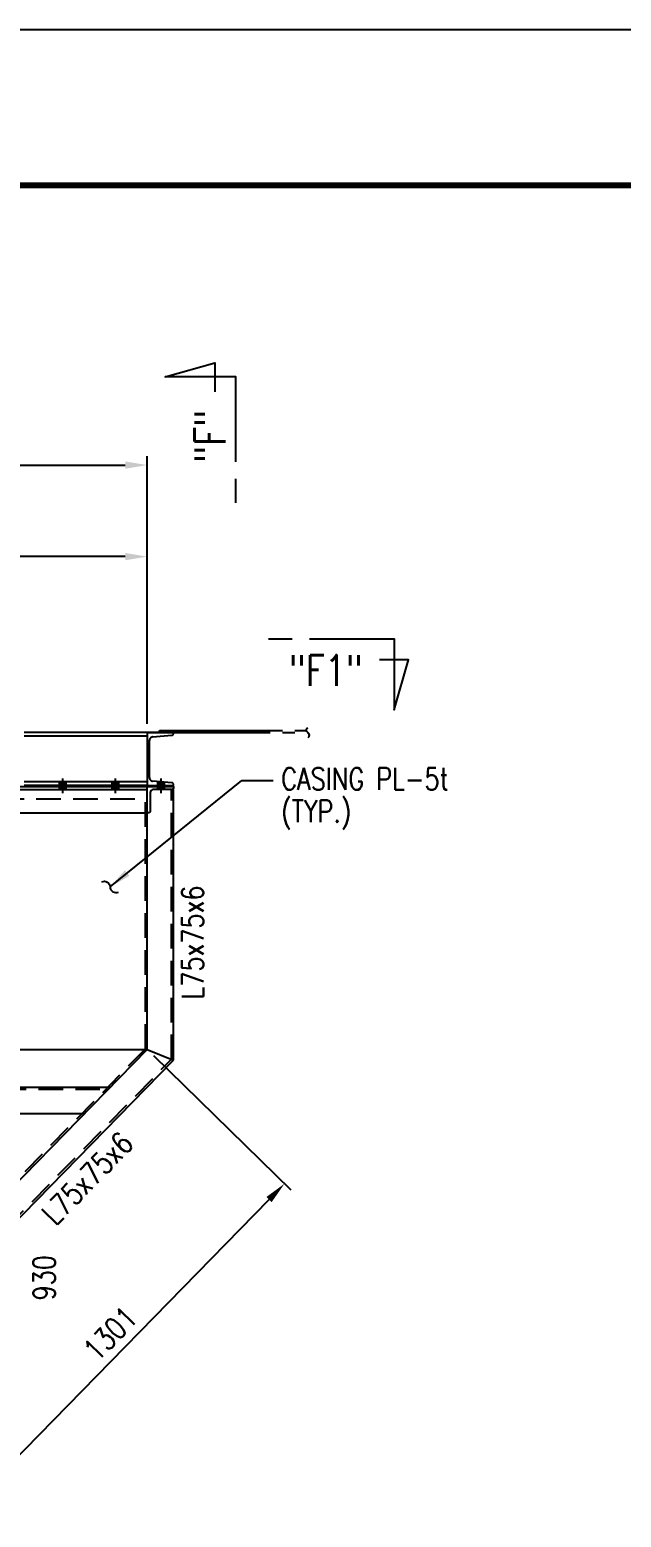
# Model space of a CAD drawing. Header units: millimetres. Extents: x 0 to 134087, y -49114 to 20834.
# Drawn here: x 118653 to 120334, y -38235 to -34008 of the extents above; entities that cross this region are included whole.
import ezdxf
from ezdxf.enums import TextEntityAlignment as Align

# ---------------------------------------------------------------- set-up
doc = ezdxf.new("R2010")
doc.units = ezdxf.units.MM
doc.header["$LTSCALE"] = 35
for name, pattern in [('JNK-CENTER', [34, 30, -1.5, 1, -1.5]), ('JNK-HIDDEN', [3, 2, -1]), ('JNK-PHANTOM', [15, 10, -1, 1, -1, 1, -1])]:
    doc.linetypes.add(name, pattern=pattern)
for name, color, linetype in [('CEN-R', 1, 'JNK-CENTER'), ('CON-C', 4, 'Continuous'), ('CON-G', 3, 'Continuous'), ('CON-W', 7, 'Continuous'), ('CON-Y', 2, 'Continuous'), ('Dim-W', 7, 'Continuous'), ('HID-Y', 2, 'JNK-HIDDEN'), ('PHA-M', 6, 'JNK-PHANTOM'), ('STL-OBJT', 7, 'Continuous'), ('TXTT-C', 4, 'Continuous')]:
    doc.layers.add(name, color=color, linetype=linetype)
doc.styles.add('SIMPLEX', font='simplex.shx', dxfattribs={"width": 0.8})
doc.dimstyles.new('DIM25', dxfattribs={"dimscale": 25, "dimtxt": 2.5, "dimasz": 2.5, "dimexe": 1, "dimexo": 1, "dimgap": 1, "dimtad": 1, "dimdec": 1, "dimdsep": 46, "dimtxsty": 'SIMPLEX', "dimcen": 0, "dimclrt": 2, "dimazin": 2, "dimtfac": 1, "dimtdec": 1, "dimtix": 1, "dimtmove": 2, "dimatfit": 0, "dimfxl": 0.18, "dimtolj": 1, "dimtzin": 0, "dimarcsym": 0})

# ---------------------------------------------------------------- blocks, each defined once
blk = doc.blocks.new('TITLE')
at = {"color": 7}
blk.add_line((841, 594.85), (0, 594.85), dxfattribs=at)
at = {"color": 7, "const_width": 0.707}
blk.add_lwpolyline([(823.32, 577.17), (27.94, 577.17)], dxfattribs=at)
blk = doc.blocks.new('SECMARK2')
at = {"layer": 'TXTT-C'}
blk.add_line((0, 0), (-2.72, 0), dxfattribs=at)
blk.add_lwpolyline([(-4.67, 0), (-14.32, 0), (-14.32, 8.05), (-15.93, 2.38), (-12.63, 2.38)], dxfattribs=at)
at = {"layer": 'TXTT-C', "style": 'SIMPLEX', "width": 1.17}
blk.add_attdef('TAG', text='', height=3.5, dxfattribs=at).set_placement((-7.82, 1.36), align=Align.CENTER)
blk = doc.blocks.new('*D3130')
at = {"layer": 'DEFPOINTS', "color": 0, "transparency": 16777216}
for p in [(118986.7, -35245), (116256.7, -36005.2), (118986.7, -36005.2)]:
    blk.add_point(p, dxfattribs=at)
at = {"layer": 'Dim-W', "color": 0, "lineweight": -2, "transparency": 16777216}
for p, q in [((116256.7, -35980.2), (116256.7, -35220)), ((116319.2, -35245), (118924.2, -35245)), ((118986.7, -35980.2), (118986.7, -35220))]:
    blk.add_line(p, q, dxfattribs=at)
at = {"layer": 'Dim-W', "color": 0, "transparency": 16777216}
for points in [[(116319.2, -35234.6), (116319.2, -35255.4), (116256.7, -35245)], [(118924.2, -35234.6), (118924.2, -35255.4), (118986.7, -35245)]]:
    blk.add_solid(points, dxfattribs=at)
at = {"layer": 'Dim-W', "color": 2, "transparency": 16777216, "insert": (117621.7, -35188.7), "char_height": 62.5, "attachment_point": 5, "style": 'SIMPLEX', "bg_fill": 3, "box_fill_scale": 1.1, "bg_fill_color": 256, "bg_fill_true_color": 13158600, "bg_fill_transparency": 0}
blk.add_mtext('\\A1;2730', dxfattribs=at)
blk = doc.blocks.new('*D3131')
at = {"layer": 'DEFPOINTS', "color": 0, "transparency": 16777216}
for p in [(118986.7, -36905.2), (119376.9, -37287.1), (118076.7, -37835.2)]:
    blk.add_point(p, dxfattribs=at)
at = {"layer": 'Dim-W', "color": 0, "lineweight": -2, "transparency": 16777216}
for p, q in [((119004.5, -36922.7), (119394.8, -37304.6)), ((118510.6, -38172.4), (119333.2, -37331.8)), ((118094.5, -37852.7), (118484.8, -38234.6))]:
    blk.add_line(p, q, dxfattribs=at)
at = {"layer": 'Dim-W', "color": 0, "transparency": 16777216}
for points in [[(119325.7, -37324.5), (119340.6, -37339.1), (119376.9, -37287.1)], [(118503.2, -38165.1), (118518.1, -38179.7), (118466.9, -38217.1)]]:
    blk.add_solid(points, dxfattribs=at)
at = {"layer": 'Dim-W', "color": 2, "transparency": 16777216, "insert": (118881.7, -37712.8), "char_height": 62.5, "attachment_point": 5, "rotation": 45.6228, "style": 'SIMPLEX', "bg_fill": 3, "box_fill_scale": 1.1, "bg_fill_color": 256, "bg_fill_true_color": 13158600, "bg_fill_transparency": 0}
blk.add_mtext('\\A1;1301', dxfattribs=at)
blk = doc.blocks.new('*D3138')
at = {"layer": 'DEFPOINTS', "color": 0, "transparency": 16777216}
for p in [(118086.7, -35505.1), (118986.7, -36005.2), (118086.7, -36167.2)]:
    blk.add_point(p, dxfattribs=at)
at = {"layer": 'Dim-W', "color": 0, "lineweight": -2, "transparency": 16777216}
for p, q in [((118086.7, -36142.2), (118086.7, -35480.1)), ((118986.7, -35980.2), (118986.7, -35480.1)), ((118924.2, -35505.1), (118149.2, -35505.1))]:
    blk.add_line(p, q, dxfattribs=at)
at = {"layer": 'Dim-W', "color": 0, "transparency": 16777216}
for points in [[(118149.2, -35494.7), (118149.2, -35515.5), (118086.7, -35505.1)], [(118924.2, -35494.7), (118924.2, -35515.5), (118986.7, -35505.1)]]:
    blk.add_solid(points, dxfattribs=at)
at = {"layer": 'Dim-W', "color": 2, "transparency": 16777216, "insert": (118536.7, -35448.8), "char_height": 62.5, "attachment_point": 5, "style": 'SIMPLEX', "bg_fill": 3, "box_fill_scale": 1.1, "bg_fill_color": 256, "bg_fill_true_color": 13158600, "bg_fill_transparency": 0}
blk.add_mtext('\\A1;900', dxfattribs=at)

msp = doc.modelspace()

# ---------------------------------------------------------------- hatches: boundary and pattern name
at = {"layer": 'Dim-W'}
h = msp.add_hatch(color=256, dxfattribs=at)
h.paths.add_polyline_path([(118746.6578, -36155.2481), (118746.6578, -36145.2481), (118756.1578, -36145.2481), (118756.1578, -36155.2481)])
h.paths.add_polyline_path([(118746.6578, -36155.2481), (118737.1578, -36155.2481), (118737.1578, -36145.2481), (118746.6578, -36145.2481)])
h.paths.add_polyline_path([(118746.6578, -36158.2481), (118756.1578, -36158.2481), (118756.1578, -36167.2481), (118746.6578, -36167.2481)])
h.paths.add_polyline_path([(118737.1578, -36167.2481), (118737.1578, -36158.2481), (118746.6578, -36158.2481), (118746.6578, -36167.2481)])
h = msp.add_hatch(color=256, dxfattribs=at)
h.paths.add_polyline_path([(118896.6578, -36155.2481), (118896.6578, -36145.2481), (118906.1578, -36145.2481), (118906.1578, -36155.2481)])
h.paths.add_polyline_path([(118896.6578, -36155.2481), (118887.1578, -36155.2481), (118887.1578, -36145.2481), (118896.6578, -36145.2481)])
h.paths.add_polyline_path([(118896.6578, -36158.2481), (118906.1578, -36158.2481), (118906.1578, -36167.2481), (118896.6578, -36167.2481)])
h.paths.add_polyline_path([(118887.1578, -36167.2481), (118887.1578, -36158.2481), (118896.6578, -36158.2481), (118896.6578, -36167.2481)])
h = msp.add_hatch(color=256, dxfattribs=at)
h.paths.add_polyline_path([(119026.6578, -36155.2481), (119036.1578, -36155.2481), (119036.1578, -36146.0137), (119026.6578, -36145.1825)])
h.paths.add_polyline_path([(119017.1578, -36155.2481), (119026.6578, -36155.2481), (119026.6578, -36145.1825), (119017.1578, -36144.3514)])
h.paths.add_polyline_path([(119026.6578, -36167.2481), (119036.1578, -36167.2481), (119036.1578, -36158.2481), (119026.6578, -36158.2481)])
h.paths.add_polyline_path([(119026.6578, -36158.2481), (119017.1578, -36158.2481), (119017.1578, -36167.2481), (119026.6578, -36167.2481)])

# ---------------------------------------------------------------- linework, layer by layer
at = {"layer": 'CEN-R'}
for p, q in [((118746.6578, -36177.2481), (118746.6578, -36135.2481)), ((118896.6578, -36177.2481), (118896.6578, -36135.2481)), ((119026.6578, -36177.2481), (119026.6578, -36135.1825))]:
    msp.add_line(p, q, dxfattribs=at)
at = {"layer": 'CON-G'}
for p, q in [((116256.6578, -36158.2481), (118986.6578, -36158.2481)), ((116256.6578, -36167.2481), (118986.6578, -36167.2481)), ((118986.6578, -36905.2481), (118986.6578, -36158.2481)), ((119055.6578, -36167.2481), (119061.6578, -36167.2481)), ((119061.6578, -36935.8377), (119061.6578, -36167.2481)), ((118086.6578, -36233.2481), (118986.6578, -36233.2481)), ((118076.6578, -37835.2481), (118986.6578, -36905.2481)), ((118086.6578, -36905.2481), (118986.6578, -36905.2481)), ((118151.6578, -37865.8377), (119061.6578, -36935.8377)), ((118986.6578, -36905.2481), (119061.6578, -36935.8377))]:
    msp.add_line(p, q, dxfattribs=at)
msp.add_lwpolyline([(118986.6578, -36158.2481), (119061.6578, -36158.2481), (119061.6578, -36161.2481, -0.414213562), (119055.6578, -36167.2481), (119004.1578, -36167.2481, 0.414213562), (118995.6578, -36175.7481), (118995.6578, -36227.2481, -0.414213562), (118989.6578, -36233.2481), (118986.6578, -36233.2481)], format="xyb", close=True, dxfattribs=at)
at = {"layer": 'CON-W'}
msp.add_lwpolyline([(119443.8844, -36018.973, 0.583454175), (119443.643, -36005.2481, -0.583454175), (119443.4016, -35991.5233)], format="xyb", dxfattribs=at)
at = {"layer": 'HID-Y'}
for p, q in [((118737.1578, -36155.2481), (118737.1578, -36145.2481)), ((118737.1578, -36167.2481), (118737.1578, -36158.2481)), ((118756.1578, -36155.2481), (118756.1578, -36145.2481)), ((118756.1578, -36167.2481), (118756.1578, -36158.2481)), ((118887.1578, -36155.2481), (118887.1578, -36145.2481)), ((118887.1578, -36167.2481), (118887.1578, -36158.2481)), ((118906.1578, -36155.2481), (118906.1578, -36145.2481)), ((118906.1578, -36167.2481), (118906.1578, -36158.2481)), ((119017.1578, -36155.2481), (119017.1578, -36144.3514)), ((119017.1578, -36167.2481), (119017.1578, -36158.2481)), ((119036.1578, -36155.2481), (119036.1578, -36146.0137)), ((119036.1578, -36167.2481), (119036.1578, -36158.2481)), ((119055.6578, -36933.3905), (119055.6578, -36167.2481)), ((116256.6578, -36193.2481), (118986.6578, -36193.2481)), ((118981.6578, -36903.2088), (118981.6578, -36193.2481)), ((118145.6578, -37863.3905), (119055.6578, -36933.3905))]:
    msp.add_line(p, q, dxfattribs=at)
msp.add_lwpolyline([(118981.6578, -36903.2088), (118071.6578, -37833.2088), (118071.6578, -37834.928), (118071.6578, -37950.2481)], dxfattribs=at)
at = {"layer": 'PHA-M'}
for p, q in [((118986.6578, -36005.2481), (116256.6578, -36005.2481)), ((118986.6578, -36005.2481), (119443.5609, -36005.2481)), ((119021.6578, -35999.2481), (119439.5723, -35999.2481)), ((119021.6578, -36005.2481), (119021.6578, -35999.2481)), ((118986.6578, -36015.2481), (116256.6578, -36015.2481)), ((118986.6578, -36145.2481), (116256.6578, -36145.2481)), ((118986.6578, -36155.2481), (116256.6578, -36155.2481))]:
    msp.add_line(p, q, dxfattribs=at)
msp.add_lwpolyline([(118986.6578, -36005.2481), (118986.6578, -36155.2481), (119061.6578, -36155.2481), (119061.6578, -36152.8263, 0.388878732), (119057.0935, -36147.8453), (119002.2862, -36143.0503, -0.388878732), (118993.1578, -36133.0883), (118993.1578, -36027.4079, -0.388878732), (119002.2862, -36017.446), (119057.0935, -36012.651, 0.388878732), (119061.6578, -36007.67), (119061.6578, -36005.2481)], format="xyb", close=True, dxfattribs=at)
at = {"layer": 'STL-OBJT'}
msp.add_lwpolyline([(118857.5348, -36429.2309, -0.535183758), (118881.2192, -36443.6477, 0.535183758), (118904.9037, -36458.0645)], format="xyb", dxfattribs=at)

# ---------------------------------------------------------------- block references
at = {"linetype": 'ByBlock', "xscale": 24.99999999749996, "yscale": 24.99999999749996, "zscale": 24.99999999749996}
msp.add_blockref('TITLE', (113062.4846, -48879.4503), dxfattribs=at)
at = {"layer": 'CON-W'}
ref = msp.add_blockref('SECMARK2', (119331.1554, -35738.8786), dxfattribs=dict(at, xscale=25, yscale=25, zscale=25, rotation=180))
ref.add_attrib('TAG', '"F1"', (119389.7571, -35872.5453), dxfattribs={"layer": 'CON-C', "height": 87.5, "style": 'SIMPLEX', "width": 0.8})
at = {"layer": 'Dim-W'}
ref = msp.add_blockref('SECMARK2', (119238.6544, -35352.3687), dxfattribs=dict(at, xscale=-25, yscale=25, zscale=25, rotation=90))
ref.add_attrib('TAG', '"F"', (119209.1544, -35238.3501), dxfattribs={"layer": 'CON-C', "height": 87.5, "rotation": 90, "style": 'SIMPLEX', "width": 0.8})

# ---------------------------------------------------------------- texts
at = {"layer": 'CON-Y', "style": 'SIMPLEX', "width": 0.8}
for s, p in [('CASING PL-5t', (119367.9736, -36167.9112)), ('(TYP.)', (119367.9736, -36259.847))]:
    msp.add_text(s, height=62.5, dxfattribs=at).set_placement(p)
for s, rotation, p in [('L75x75x6', 90, (119147.2526, -36763.38)), ('L75x75x6', 45.6227557, (118725.6891, -37409.1181)), ('930', 90, (118725.2801, -37618.3392))]:
    msp.add_text(s, height=62.5, rotation=rotation, dxfattribs=at).set_placement(p)

# ---------------------------------------------------------------- leaders
at = {"layer": 'STL-OBJT'}
msp.add_leader([(118881.2192, -36443.6477), (119255.3425, -36140.7939), (119344.7645, -36140.7939)], dimstyle='DIM25', dxfattribs=at)

# ---------------------------------------------------------------- next in the draw order: dimensions: what is measured, and where the dimension line sits
at = {"layer": 'Dim-W'}
dim = msp.add_linear_dim(base=(118986.6578, -35244.9938), p1=(116256.6578, -36005.2481), p2=(118986.6578, -36005.2481), dimstyle='DIM25', override={"dimdec": 0, "dimtdec": 0, "dimtix": 0, "dimtmove": 0, "dimatfit": 2, "dimtfill": 1}, dxfattribs=at)
dim.commit()
dim.dimension.update_dxf_attribs({"geometry": '*D3130', "text_midpoint": (117621.6578, -35188.7438)})
dim = msp.add_aligned_dim(p1=(118076.6578, -37835.2481), p2=(118986.6578, -36905.2481), distance=-545.9771, dimstyle='DIM25', override={"dimdec": 0, "dimtdec": 0, "dimtix": 0, "dimatfit": 2, "dimtfill": 1}, dxfattribs=at)
dim.commit()
dim.dimension.update_dxf_attribs({"geometry": '*D3131', "text_midpoint": (118881.6905, -37712.7533)})

# ---------------------------------------------------------------- next in the draw order: linework, layer by layer
at = {"layer": 'CON-G'}
for p, q in [((116361.7384, -37012.6383), (118881.5771, -37012.6383)), ((116435.1255, -37087.6383), (118808.19, -37087.6383))]:
    msp.add_line(p, q, dxfattribs=at)
at = {"layer": 'HID-Y'}
msp.add_line((116367.6094, -37018.6383), (118875.7061, -37018.6383), dxfattribs=at)

# ---------------------------------------------------------------- next in the draw order: dimensions: what is measured, and where the dimension line sits
at = {"layer": 'Dim-W'}
dim = msp.add_linear_dim(base=(118086.6578, -35505.0968), p1=(118986.6578, -36005.2481), p2=(118086.6578, -36167.2481), angle=180, dimstyle='DIM25', override={"dimdec": 0, "dimtdec": 0, "dimtix": 0, "dimatfit": 2, "dimtfill": 1}, dxfattribs=at)
dim.commit()
dim.dimension.update_dxf_attribs({"geometry": '*D3138', "text_midpoint": (118536.6578, -35448.8468)})

doc.saveas('drawing.dxf')
